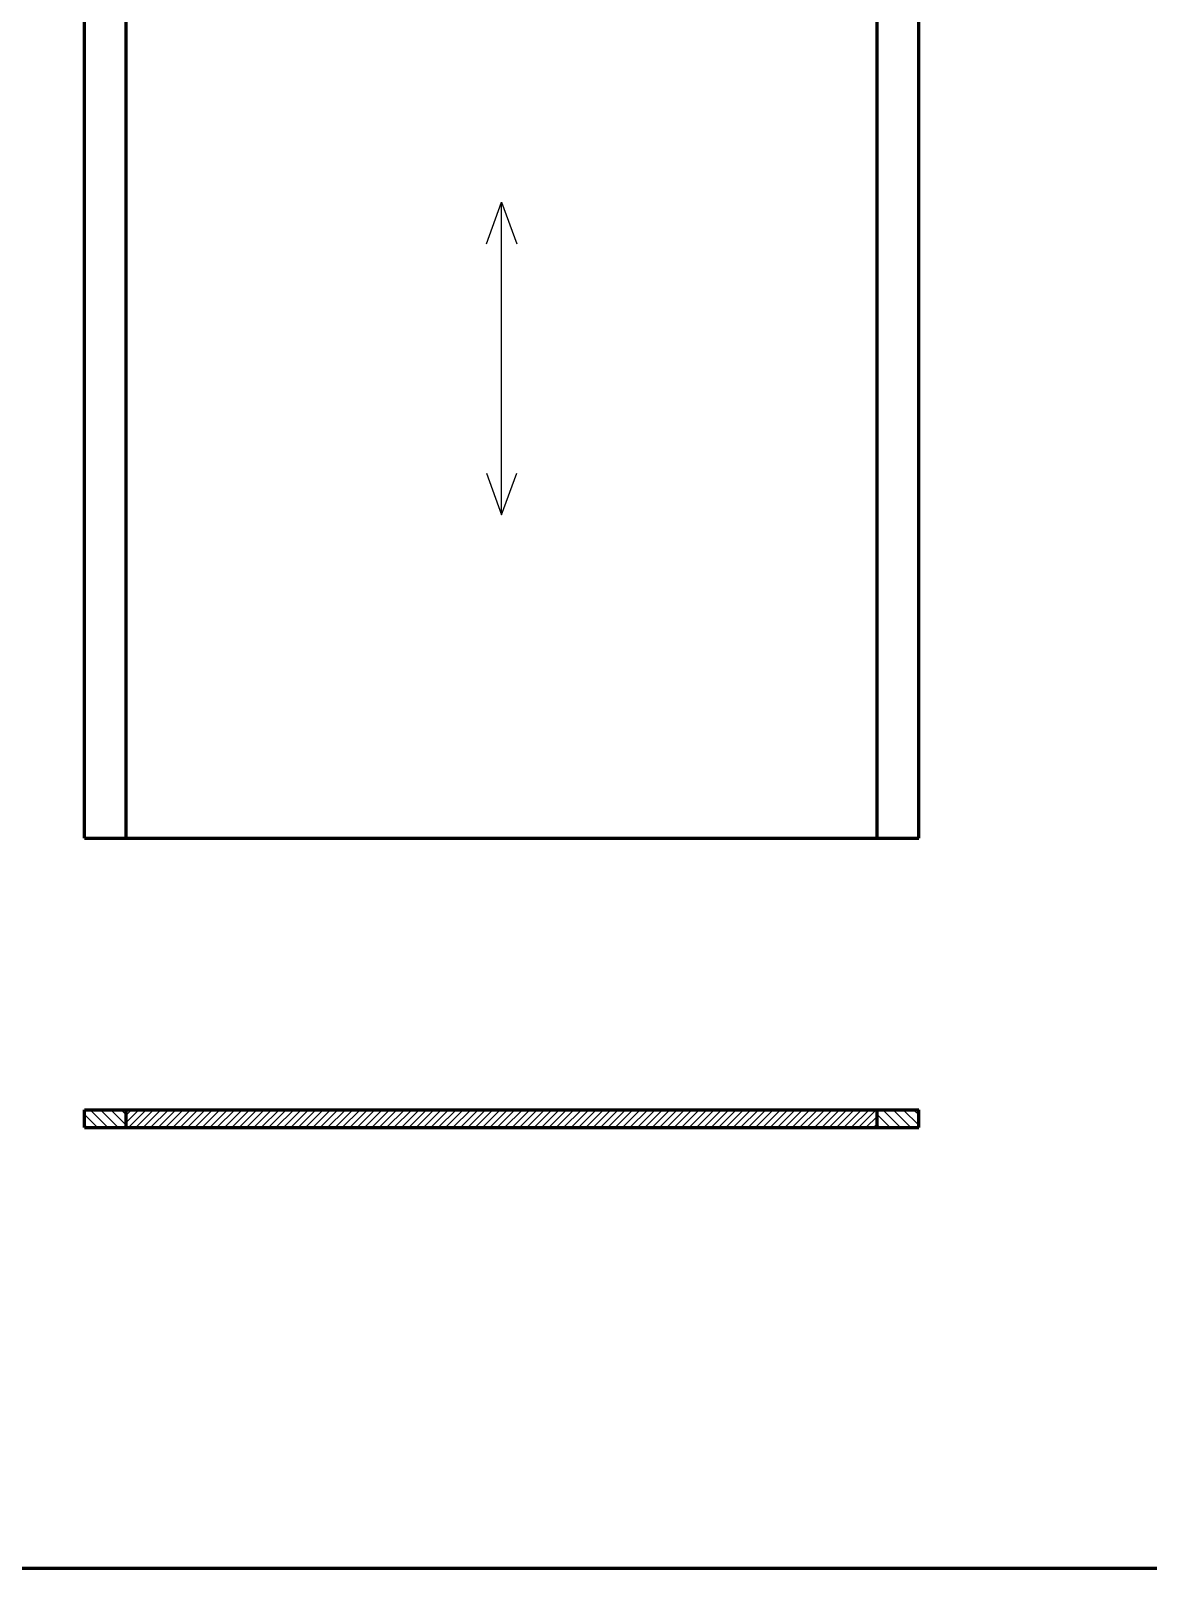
# Model space of a CAD drawing. Header units: inches. Extents: x -4554 to 14101, y -13650 to 2449.
# Drawn here: x -1101 to -30, y -700 to 774 of the extents above; entities that cross this region are included whole.
import ezdxf

# ---------------------------------------------------------------- set-up
doc = ezdxf.new("R2010")
doc.units = ezdxf.units.IN
doc.layers.add('Слой1', color=7, linetype='Continuous')

# ---------------------------------------------------------------- blocks, each defined once
blk = doc.blocks.new('*B334')
at = {"layer": 'Слой1', "linetype": 'Continuous'}
for p, q in [((-1010, -272.7), (-997.8, -260.5)), ((-1004.9, -260.5), (-1010, -265.6)), ((-990.7, -260.5), (-1007.7, -277.5)), ((-1000.6, -277.5), (-983.6, -260.5)), ((-976.6, -260.5), (-993.6, -277.5)), ((-986.5, -277.5), (-969.5, -260.5)), ((-962.4, -260.5), (-979.4, -277.5)), ((-972.4, -277.5), (-955.4, -260.5)), ((-948.3, -260.5), (-965.3, -277.5)), ((-958.2, -277.5), (-941.2, -260.5)), ((-934.1, -260.5), (-951.1, -277.5)), ((-944.1, -277.5), (-927.1, -260.5)), ((-920, -260.5), (-937, -277.5)), ((-929.9, -277.5), (-912.9, -260.5)), ((-905.9, -260.5), (-922.9, -277.5)), ((-915.8, -277.5), (-898.8, -260.5)), ((-891.7, -260.5), (-908.7, -277.5)), ((-901.6, -277.5), (-884.6, -260.5)), ((-877.6, -260.5), (-894.6, -277.5)), ((-887.5, -277.5), (-870.5, -260.5)), ((-863.4, -260.5), (-880.4, -277.5)), ((-873.4, -277.5), (-856.4, -260.5)), ((-849.3, -260.5), (-866.3, -277.5)), ((-859.2, -277.5), (-842.2, -260.5)), ((-835.1, -260.5), (-852.1, -277.5)), ((-845.1, -277.5), (-828.1, -260.5)), ((-821, -260.5), (-838, -277.5)), ((-830.9, -277.5), (-813.9, -260.5)), ((-806.9, -260.5), (-823.9, -277.5)), ((-816.8, -277.5), (-799.8, -260.5)), ((-792.7, -260.5), (-809.7, -277.5)), ((-802.7, -277.5), (-785.7, -260.5)), ((-778.6, -260.5), (-795.6, -277.5)), ((-788.5, -277.5), (-771.5, -260.5)), ((-764.4, -260.5), (-781.4, -277.5)), ((-774.4, -277.5), (-757.4, -260.5)), ((-750.3, -260.5), (-767.3, -277.5)), ((-760.2, -277.5), (-743.2, -260.5)), ((-736.2, -260.5), (-753.2, -277.5)), ((-746.1, -277.5), (-729.1, -260.5)), ((-722, -260.5), (-739, -277.5)), ((-731.9, -277.5), (-714.9, -260.5)), ((-707.9, -260.5), (-724.9, -277.5)), ((-717.8, -277.5), (-700.8, -260.5)), ((-693.7, -260.5), (-710.7, -277.5)), ((-703.7, -277.5), (-686.7, -260.5)), ((-679.6, -260.5), (-696.6, -277.5)), ((-689.5, -277.5), (-672.5, -260.5)), ((-665.4, -260.5), (-682.4, -277.5)), ((-675.4, -277.5), (-658.4, -260.5)), ((-651.3, -260.5), (-668.3, -277.5)), ((-661.2, -277.5), (-644.2, -260.5)), ((-637.2, -260.5), (-654.2, -277.5)), ((-647.1, -277.5), (-630.1, -260.5)), ((-623, -260.5), (-640, -277.5)), ((-632.9, -277.5), (-615.9, -260.5)), ((-608.9, -260.5), (-625.9, -277.5)), ((-618.8, -277.5), (-601.8, -260.5)), ((-594.7, -260.5), (-611.7, -277.5)), ((-604.7, -277.5), (-587.7, -260.5)), ((-580.6, -260.5), (-597.6, -277.5)), ((-590.5, -277.5), (-573.5, -260.5)), ((-566.4, -260.5), (-583.4, -277.5)), ((-576.4, -277.5), (-559.4, -260.5)), ((-552.3, -260.5), (-569.3, -277.5)), ((-562.2, -277.5), (-545.2, -260.5)), ((-538.2, -260.5), (-555.2, -277.5)), ((-548.1, -277.5), (-531.1, -260.5)), ((-524, -260.5), (-541, -277.5)), ((-534, -277.5), (-517, -260.5)), ((-509.9, -260.5), (-526.9, -277.5)), ((-519.8, -277.5), (-502.8, -260.5)), ((-495.7, -260.5), (-512.7, -277.5)), ((-505.7, -277.5), (-488.7, -260.5)), ((-481.6, -260.5), (-498.6, -277.5)), ((-491.5, -277.5), (-474.5, -260.5)), ((-467.5, -260.5), (-484.5, -277.5)), ((-477.4, -277.5), (-460.4, -260.5)), ((-453.3, -260.5), (-470.3, -277.5)), ((-463.2, -277.5), (-446.2, -260.5)), ((-439.2, -260.5), (-456.2, -277.5)), ((-449.1, -277.5), (-432.1, -260.5)), ((-425, -260.5), (-442, -277.5)), ((-435, -277.5), (-418, -260.5)), ((-410.9, -260.5), (-427.9, -277.5)), ((-420.8, -277.5), (-403.8, -260.5)), ((-396.7, -260.5), (-413.7, -277.5)), ((-406.7, -277.5), (-389.7, -260.5)), ((-382.6, -260.5), (-399.6, -277.5)), ((-392.5, -277.5), (-375.5, -260.5)), ((-368.5, -260.5), (-385.5, -277.5)), ((-378.4, -277.5), (-361.4, -260.5)), ((-354.3, -260.5), (-371.3, -277.5)), ((-364.2, -277.5), (-347.2, -260.5)), ((-340.2, -260.5), (-357.2, -277.5)), ((-350.1, -277.5), (-333.1, -260.5)), ((-326, -260.5), (-343, -277.5)), ((-336, -277.5), (-319, -260.5)), ((-311.9, -260.5), (-328.9, -277.5)), ((-321.8, -277.5), (-304.8, -260.5)), ((-297.7, -260.5), (-314.7, -277.5)), ((-307.7, -277.5), (-290.7, -260.5)), ((-290, -266.9), (-300.6, -277.5)), ((-293.5, -277.5), (-290, -274))]:
    blk.add_line(p, q, dxfattribs=at)
blk = doc.blocks.new('*B335')
at = {"layer": 'Слой1', "linetype": 'Continuous'}
for p, q in [((-1037.5, -277.5), (-1050, -265)), ((-1044.6, -260.5), (-1027.6, -277.5)), ((-1017.7, -277.5), (-1034.7, -260.5)), ((-1024.8, -260.5), (-1010, -275.3)), ((-1010, -265.4), (-1014.9, -260.5)), ((-1050, -274.9), (-1047.4, -277.5))]:
    blk.add_line(p, q, dxfattribs=at)
blk = doc.blocks.new('*B336')
at = {"layer": 'Слой1', "linetype": 'Continuous'}
for p, q in [((-277.5, -277.5), (-290, -265)), ((-284.6, -260.5), (-267.6, -277.5)), ((-257.7, -277.5), (-274.7, -260.5)), ((-264.8, -260.5), (-250, -275.3)), ((-250, -265.4), (-254.9, -260.5)), ((-290, -274.9), (-287.4, -277.5))]:
    blk.add_line(p, q, dxfattribs=at)

msp = doc.modelspace()

# ---------------------------------------------------------------- linework, layer by layer
at = {"layer": 'Слой1', "color": 7, "linetype": 'Continuous', "lineweight": 60}
for p, q in [((-1050, 0), (-1050, 2100)), ((-1010, 0), (-1010, 2100)), ((-290, 0), (-290, 2100)), ((-250, 0), (-250, 2100)), ((-1050, 0), (-250, 0)), ((-1050, -260.5), (-250, -260.5)), ((-1050, -277.5), (-1050, -260.5)), ((-1010, -277.5), (-1010, -260.5)), ((-290, -277.5), (-290, -260.5)), ((-250, -277.5), (-250, -260.5)), ((-1050, -277.5), (-250, -277.5))]:
    msp.add_line(p, q, dxfattribs=at)
at = {"layer": 'Слой1', "linetype": 'Continuous'}
for p, q in [((-664.6, 570), (-650, 610)), ((-650, 310), (-650, 610)), ((-650, 610), (-635.4, 570)), ((-664.6, 350), (-650, 310)), ((-650, 310), (-635.4, 350))]:
    msp.add_line(p, q, dxfattribs=at)
at = {"layer": 'Слой1', "linetype": 'Continuous', "lineweight": 60}
msp.add_line((-3250, -700), (7250, -700), dxfattribs=at)

# ---------------------------------------------------------------- block references
at = {"layer": 'Слой1'}
for name in ['*B335', '*B334', '*B336']:
    msp.add_blockref(name, (0, 0), dxfattribs=at)

doc.saveas('drawing.dxf')
